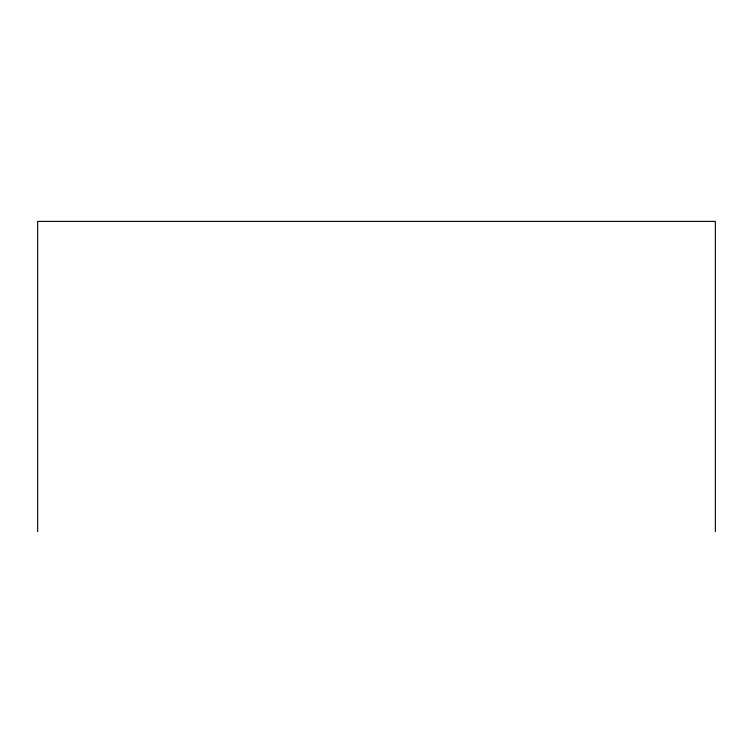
<?xml version="1.0" encoding="UTF-8"?>
<svg xmlns="http://www.w3.org/2000/svg" width="753" height="753" viewBox="0 0 753 753"><rect width="100%" height="100%" fill="white"/><g stroke="black" fill="none" stroke-linecap="round" stroke-linejoin="round"><path stroke-width="1.13" d="M715.35 531.609L715.35 221.391L37.65 221.391L37.65 531.609"/></g></svg>
